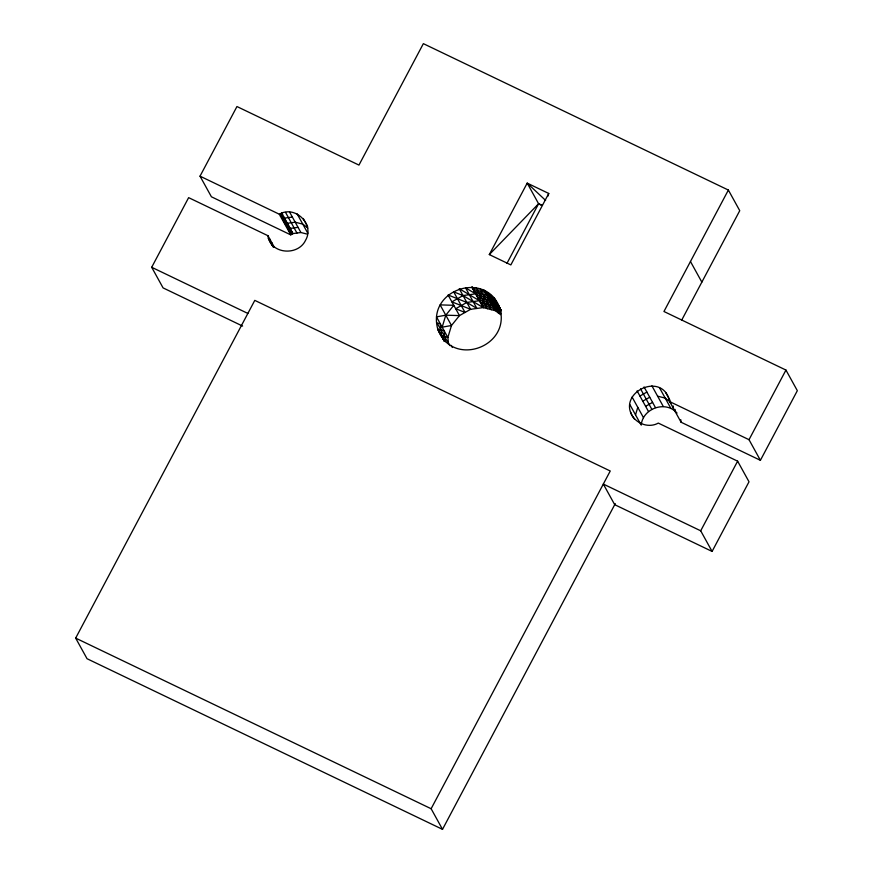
<?xml version="1.0" encoding="UTF-8"?>
<svg xmlns="http://www.w3.org/2000/svg" width="873" height="873" viewBox="0 0 873 873"><rect width="100%" height="100%" fill="white"/><g stroke="black" fill="none" stroke-linecap="round" stroke-linejoin="round"><path stroke-width="1.31" d="M548.004 196.054L548.746 193.468L527.205 183.123L489.306 254.578L510.847 264.923L548.746 193.468M634.442 419.062C613.97 393.494 662.989 369.508 669.689 401.613L681.071 422.226L760.405 460.311L797.333 390.678L785.951 370.065L663.949 311.497L728.366 190.052L423.361 43.65L358.956 165.095L236.954 106.539L200.026 176.171L211.408 196.785L290.742 234.87L293.012 233.582L300.89 232.513L307.209 234.117M635.522 414.839L637.781 407.342M641.219 425.151C642.637 408.291 665.761 400.161 677.033 413.06M242.618 326.076L163.076 287.894L151.695 267.28L188.633 197.647L267.967 235.721L274.297 247.179M442.513 829.35L87.049 658.722L75.667 638.108L254.785 300.377L610.249 471.005L431.131 808.736L442.513 829.35L615.279 503.601M506.995 263.286L538.586 203.736L527.205 183.123L545.603 200.419M681.649 320.216L739.747 210.677L728.366 190.052M737.63 461.173L749.012 481.787L712.084 551.43L700.703 530.806L737.63 461.173L658.297 423.089C648.246 428.785 634.3 423.132 630.644 412.187M760.405 460.311L749.023 439.697L785.951 370.065M489.306 254.578L538.586 203.736L542.177 205.461L538.576 203.747M200.026 176.171L279.36 214.245C295.052 204.893 314.935 224.317 305.561 240.304C297.933 256.422 270.27 254.141 267.967 235.721M280.397 216.122L282.666 214.845M281.422 217.999L283.703 216.711M282.459 219.876L284.74 218.588M283.496 221.742L285.766 220.465M284.533 223.619L286.802 222.331M285.569 225.496L287.839 224.208M286.595 227.373L288.876 226.085M287.632 229.239L289.912 227.962M288.668 231.116L290.938 229.828M289.705 232.993L291.975 231.705M639.931 396.015L646.893 392.086M642.779 401.165L649.73 397.237M645.616 406.327L652.578 402.388M284.478 218.119L292.346 217.05M287.326 223.27L295.194 222.2L302.789 224.132L307.907 228.017M290.163 228.431L298.042 227.351M500.644 310.701C488.956 269.19 426.362 288.428 437.788 329.143L444.073 330.616L445.241 341.659M657.609 396.167L665.193 398.099L671.337 402.759M669.689 401.613L749.023 439.697M151.695 267.28L247.856 313.44M700.703 530.806L603.319 484.068L614.701 504.681L712.084 551.43M75.667 638.108L431.131 808.736M500.862 310.199L496.682 302.68L480.052 289.072L491.434 309.686L477.858 297.366L489.688 300.377L499.52 307.842L487.276 292.553L498.658 313.178L492.525 305.539L472.162 287.053L483.544 307.667L471.846 286.977L483.227 307.591L495.373 310.69L500.6 314.651M500.731 311.748L492.525 305.539L480.707 302.516L487.494 308.682L476.112 288.057L489.688 300.377L500.404 313.745M444.466 341.19L437.788 329.143C452.028 368.002 511.032 347.258 499.869 308.202M496.682 302.68L490.55 295.041L500.796 313.593M500.84 311.083L483.991 290.076L495.373 310.69L475.01 292.215L486.839 295.227L500.622 312.414M442.316 337.142L441.749 336.192L444.204 340.579L443.822 339.815M443.157 338.833L440.669 334.326L444.597 341.343L442.567 337.753M271.077 243.381L272.332 245.608M500.884 310.068L497.828 304.59L500.676 309.751M500.916 310.286L493.834 297.529L500.786 310.122M437.788 329.143L441.258 335.396M444.521 341.332L443.473 339.444L444.095 340.557M690.467 261.507L701.848 282.121M665.652 392.446L670.071 400.467M659.508 387.787L670.89 408.411M651.913 385.855L663.294 406.469M644.045 386.935L655.427 407.549M640.564 388.9L651.945 409.513M637.083 390.864L648.464 411.478M632.096 397.04L643.477 417.654M629.837 404.526L640.64 424.114M451.199 345.402L452.334 347.465M448.744 343.536L449.879 345.599M448.515 343.624L437.133 323.01L440.276 323.752L441.574 336.018L447.86 337.491L448.449 343.056M440.8 334.479L444.204 340.579L439.719 332.602L440.308 333.682M303.237 218.479L307.667 226.5M297.093 213.83L307.842 233.298M289.509 211.888L300.89 232.513M285.569 212.434L296.951 233.047M281.63 212.968L293.012 233.582M280.495 213.612L291.877 234.226M279.36 214.245L290.742 234.87M268.229 238.231L273.271 247.179M438.77 330.889L439.359 331.969M441.618 336.04L442.207 337.12M680.798 419.727L681.071 422.226M675.113 409.415L675.375 411.925M673.214 405.978L673.476 408.488M271.765 242.596L272.027 245.095M269.866 239.158L270.128 241.668M445.787 315.186L442.175 327.179L451.483 325.498L459.471 315.6L470.612 309.304L483.227 307.591L463.028 295.565L453.665 291.844L465.047 312.458L455.684 308.726L466.826 302.44L479.43 300.716L459.242 288.69L470.612 309.304L451.887 301.862L463.028 295.565L475.643 293.841L465.538 287.828L476.92 308.453L466.826 302.44L448.089 294.987L459.471 315.6L445.787 315.186L436.489 316.877L447.86 337.491L451.483 325.498L440.101 304.884L453.785 305.299L445.787 315.186"/></g></svg>
